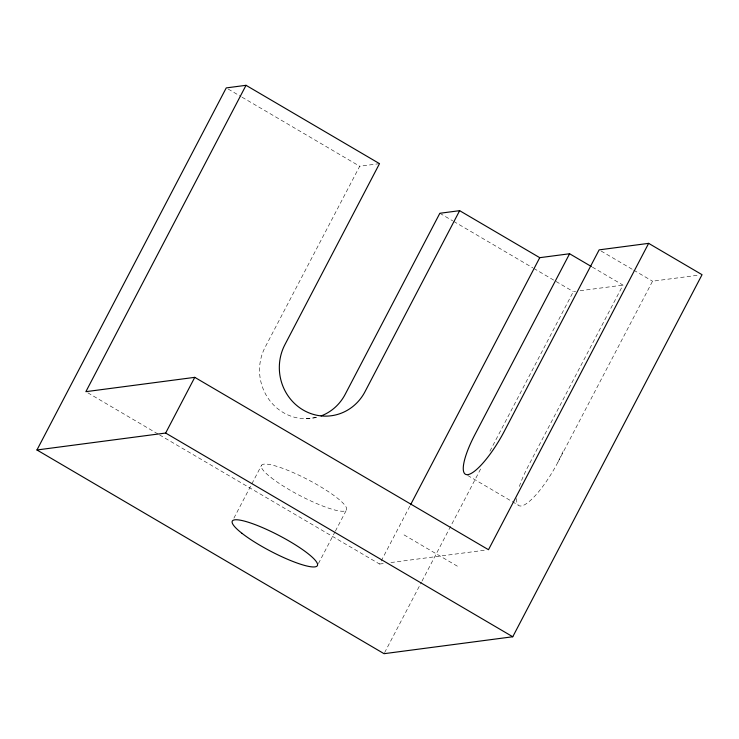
<?xml version="1.0" encoding="UTF-8"?>
<svg xmlns="http://www.w3.org/2000/svg" width="739" height="739" viewBox="0 0 739 739"><rect width="100%" height="100%" fill="white"/><g stroke="black" fill="none" stroke-linecap="round" stroke-linejoin="round"><path stroke-width="0.55" stroke-dasharray="3.69 2.77" d="M516.69 498.529A47.98 12.046 -59.6 0 0 530.039 500.802A47.98 12.046 -59.6 0 0 557.908 462.235L563.053 451.492M379.504 163.642L359.708 166.247L265.098 347.293A47.98 45.578 82.5 0 0 269.643 400.409A47.98 45.578 82.5 0 0 318.029 416.962M233.912 518.131L261.449 465.468M318.444 563.543L334.859 532.145M335.386 531.129L346.508 509.864M159.55 434.911L379.578 564.042L380.65 562M381.185 560.984L410.016 505.836M384.594 652.676L421.489 582.101M422.024 581.076L481.375 467.547M489.929 451.187L573.344 291.628L575.607 291.332M592.345 267.102L622.995 285.097L528.209 466.152A47.98 12.046 -59.6 0 0 518.575 489.015M557.908 462.235L652.546 281.208L699.796 274.991M580.115 290.741L622.995 285.097M306.26 418.736L318.361 417.147M379.578 564.042L384.123 563.451M390.922 562.555L486.216 550.01M601.121 251.029L632.769 269.596M633.757 270.178L652.546 281.208M228.212 89.068L241.062 96.615M242.05 97.197L359.708 166.247M439.844 213.275L452.693 220.822M453.691 221.404L532.801 267.832M533.789 268.414L573.344 291.628M467.685 475.454L518.113 505.051M404.039 534.888L457.441 566.231M87.858 392.834L158.552 434.329M271.093 477.606A47.98 8.905 27.6 0 0 344.032 511.176A47.98 8.905 27.6 0 0 296.81 474.216A47.98 8.905 27.6 0 0 271.093 477.606"/><path stroke-width="1.11" d="M569.593 253.754L474.808 434.809A47.98 12.046 -59.6 0 0 467.815 474.632A47.98 12.046 -59.6 0 0 504.506 430.902L599.144 249.865L648.648 243.353L702.05 274.696L512.764 636.759L384.058 653.692L36.95 449.977L226.236 87.913L246.032 85.308L379.504 163.642L284.894 344.688A47.98 45.578 82.5 0 0 303.11 409.979A47.98 45.578 82.5 0 0 365.001 391.707L459.64 210.67L539.747 257.68L569.593 253.754L591.348 266.52M246.032 85.308L85.872 391.67L194.773 377.343L488.488 549.714L648.648 243.353M36.95 449.977L165.656 433.045L194.773 377.343M410.542 504.811L539.747 257.68M459.64 210.67L439.844 213.275L345.196 394.312A47.98 45.578 82.5 0 1 321.105 415.928M165.656 433.045L512.764 636.759M241.967 533.309A47.98 8.905 27.6 0 0 314.906 566.878A47.98 8.905 27.6 0 0 267.694 529.918A47.98 8.905 27.6 0 0 241.967 533.309"/></g></svg>
